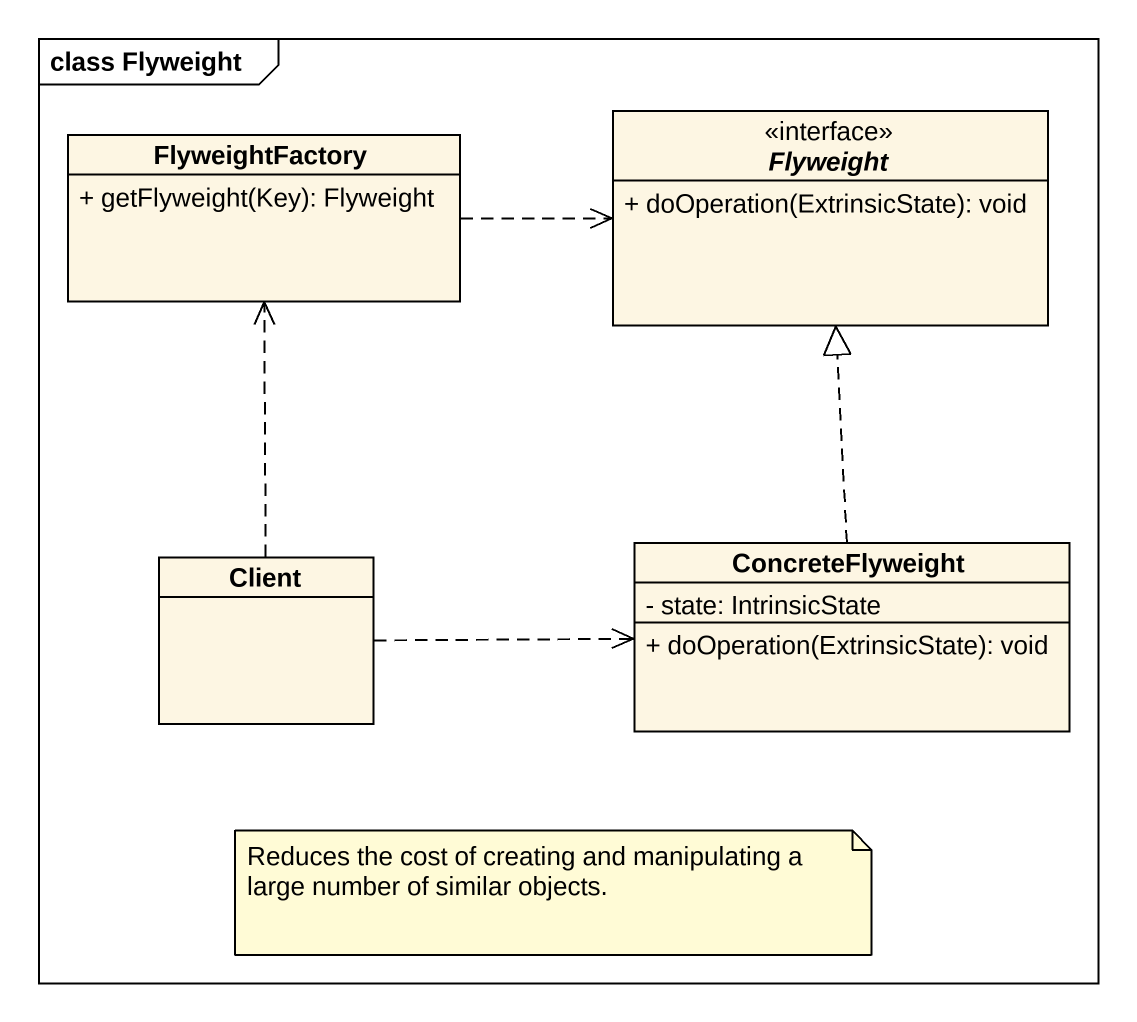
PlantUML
@startuml
mainframe class Flyweight
hide circle
hide empty members
skinparam classAttributeIconSize 0
class FlyweightFactory {
  + getFlyweight(Key): Flyweight
}
interface Flyweight <<interface>> {
  + doOperation(ExtrinsicState): void
}
class Client
class ConcreteFlyweight {
  - state: IntrinsicState
  + doOperation(ExtrinsicState): void
}
FlyweightFactory .right.> Flyweight
Client .up.> FlyweightFactory
Client .right.> ConcreteFlyweight
ConcreteFlyweight .up.|> Flyweight
note as N1
  Reduces the cost of creating and manipulating a large number of similar objects.
end note
@enduml
